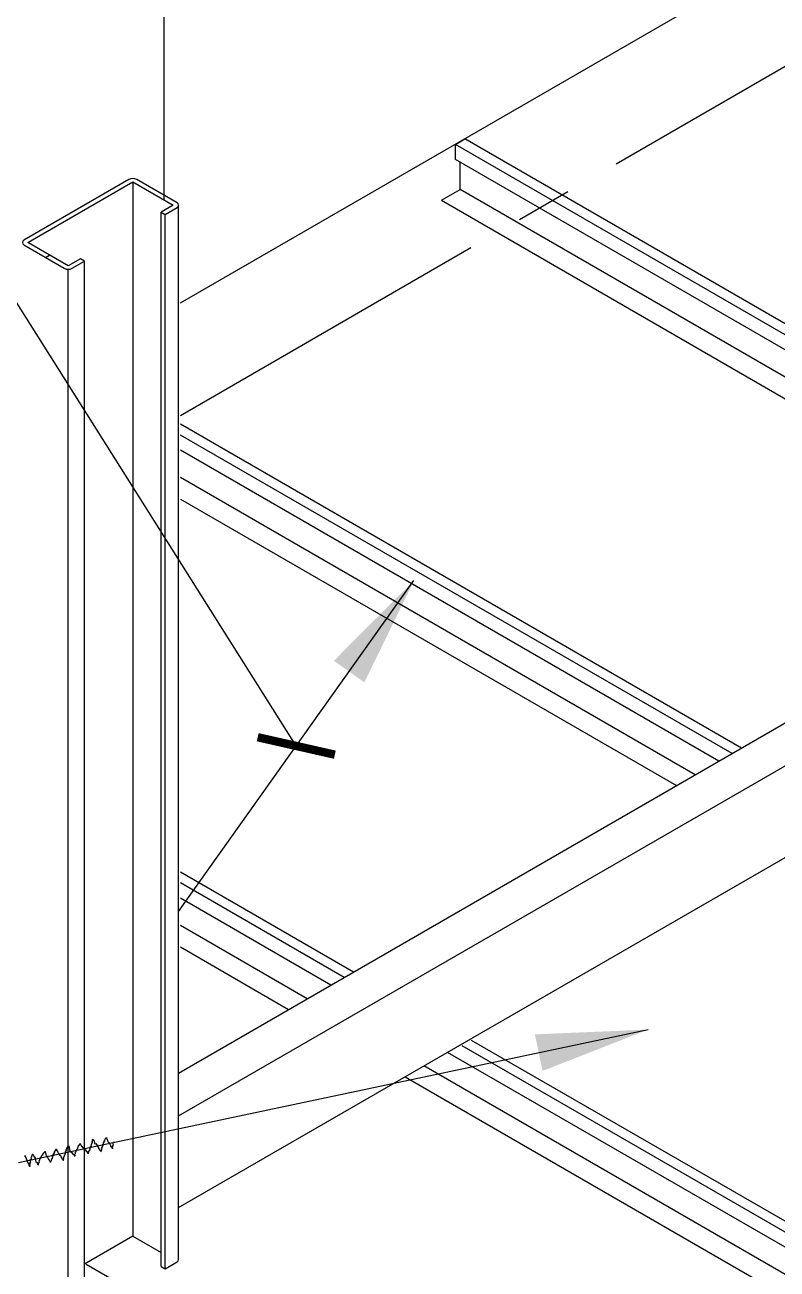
# Model space of a CAD drawing. Header units: inches. Extents: x -16404 to 14624, y -1591 to 16152.
# Drawn here: x -15682.6 to -15642.2, y 2006.3 to 2073.1 of the extents above; entities that cross this region are included whole.
import ezdxf

# ---------------------------------------------------------------- set-up
doc = ezdxf.new("R2010")
doc.units = ezdxf.units.IN
doc.header["$LTSCALE"] = 24
doc.header["$MEASUREMENT"] = 0
doc.linetypes.add('CENTER2', pattern=[1.125, 0.75, -0.125, 0.125, -0.125])
doc.layers.get('0').update_dxf_attribs({"linetype": 'CONTINUOUS'})
for name, color, linetype in [('S-ANNO-DIMS', 2, 'CONTINUOUS'), ('S-ARCH', 1, 'CONTINUOUS'), ('S-GRID', 1, 'CENTER2')]:
    doc.layers.add(name, color=color, linetype=linetype)
doc.styles.add('Arial', font='arial.ttf', dxfattribs={"width": 0.85})
doc.dimstyles.new('DIM-24', dxfattribs={"dimscale": 24, "dimtxt": 0.09375, "dimasz": 0.109375, "dimexe": 0.0625, "dimexo": 0.0625, "dimgap": 0.0625, "dimtad": 1, "dimdec": 4, "dimzin": 11, "dimdsep": 46, "dimlunit": 4, "dimtxsty": 'Arial', "dimblk": 'ARCHTICK', "dimcen": 0.125, "dimclrd": 256, "dimclre": 256, "dimclrt": 4, "dimadec": 0, "dimazin": 0, "dimtfac": 0.75, "dimtdec": 4, "dimtofl": 0, "dimtmove": 0, "dimatfit": 3, "dimldrblk": 'ARCHTICK', "dimfxl": 1, "dimfrac": 1, "dimtolj": 1, "dimtzin": 11, "dimarcsym": 0})

# ---------------------------------------------------------------- blocks, each defined once
blk = doc.blocks.new('ST-ARROW')
blk.add_solid([(-1, -0.167), (-1, 0.167), (0, 0)])
blk = doc.blocks.new('_ARCHTICK')
at = {"color": 0, "linetype": 'ByBlock', "const_width": 0.15}
blk.add_lwpolyline([(-0.5, -0.5), (0.5, 0.5)], dxfattribs=at)

msp = doc.modelspace()

# ---------------------------------------------------------------- linework, layer by layer
at = {"layer": 'S-ARCH'}
for p, q in [((-15674.23426, 2058.16483), (-15599.36235, 2101.39214)), ((-15659.48193, 2066.65936), (-15658.98193, 2066.94803)), ((-15623.26872, 2046.329), (-15658.98193, 2066.94803)), ((-15659.48193, 2065.84686), (-15659.48193, 2066.65936)), ((-15623.76872, 2046.04033), (-15659.48193, 2066.65936)), ((-15624.47237, 2045.63408), (-15659.48193, 2065.84686)), ((-15659.23193, 2064.23671), (-15659.23193, 2065.70252)), ((-15676.78326, 2064.64209), (-15676.78326, 2008.09929)), ((-15660.23193, 2063.65936), (-15659.23193, 2064.23671)), ((-15625.7418, 2044.90117), (-15659.23193, 2064.23671)), ((-15660.23193, 2063.65936), (-15626.7418, 2044.32382)), ((-15675.26771, 2006.47429), (-15675.26771, 2063.01709)), ((-15675.05121, 2006.34929), (-15675.05121, 2062.89209)), ((-15674.32952, 2006.84929), (-15674.32952, 2063.39209)), ((-15681.4645, 2060.5948), (-15681.248, 2060.7198)), ((-15679.38133, 2003.84929), (-15679.38133, 2060.39209)), ((-15680.24736, 2003.41628), (-15680.24736, 2059.95907)), ((-15674.32952, 2016.84904), (-15599.45761, 2060.07635)), ((-15674.32952, 2014.55328), (-15599.45761, 2057.7806)), ((-15674.32952, 2009.63253), (-15599.45761, 2052.85985)), ((-15644.1455, 2034.27579), (-15674.23426, 2051.64754)), ((-15644.6455, 2033.98711), (-15674.23426, 2051.07019)), ((-15645.34915, 2033.58086), (-15674.23426, 2050.25769)), ((-15646.61858, 2032.84795), (-15674.23426, 2048.79187)), ((-15674.23426, 2047.63717), (-15647.61858, 2032.2706)), ((-15664.95535, 2022.26121), (-15674.23426, 2027.61839)), ((-15665.45535, 2021.97254), (-15674.23426, 2027.04104)), ((-15666.159, 2021.56629), (-15674.23426, 2026.22854)), ((-15667.42843, 2020.83338), (-15674.23426, 2024.76273)), ((-15674.23426, 2023.60803), (-15668.42843, 2020.25603)), ((-15623.55282, 1997.7801), (-15659.11041, 2018.30929)), ((-15623.05282, 1998.06878), (-15658.61041, 2018.59796)), ((-15624.25646, 1997.37385), (-15659.90932, 2017.95804)), ((-15625.52589, 1996.64094), (-15661.17875, 2017.22513)), ((-15662.17875, 2016.64778), (-15626.52589, 1996.06359)), ((-15676.78326, 2008.09929), (-15679.38133, 2006.59929)), ((-15676.78326, 2008.09929), (-15675.26771, 2007.22429)), ((-15643.79633, 1986.09251), (-15679.28607, 2006.58252)), ((-15675.26771, 2006.47429), (-15675.05121, 2006.34929)), ((-15675.05121, 2006.34929), (-15674.40169, 2006.72429))]:
    msp.add_line(p, q, dxfattribs=at)
at = {"layer": 'S-ARCH', "color": 2}
for p, q in [((-15675.11122, 2063.67673), (-15675.11122, 2082.30292)), ((-15674.32952, 2025.51244), (-15661.70415, 2043.27023)), ((-15682.91462, 2012.04822), (-15649.14173, 2019.1801))]:
    msp.add_line(p, q, dxfattribs=at)
at = {"layer": 'S-ARCH'}
msp.add_lwpolyline([(-15682.62893, 2061.51709, 0.57735027), (-15682.62893, 2061.26709), (-15680.46386, 2060.01709, 0.26794919), (-15680.03085, 2060.01709), (-15679.38133, 2060.39209), (-15679.59784, 2060.51709), (-15680.24736, 2060.14209), (-15682.41242, 2061.39209), (-15676.78326, 2064.64209), (-15674.61819, 2063.39209), (-15675.26771, 2063.01709), (-15675.05121, 2062.89209), (-15674.40169, 2063.26709, 0.57735027), (-15674.40169, 2063.51709), (-15676.56675, 2064.76709, 0.26794919), (-15676.99976, 2064.76709)], format="xyb", close=True, dxfattribs=at)
at = {"layer": 'S-ARCH', "color": 2}
msp.add_lwpolyline([(-15682.5862, 2012.38575), (-15682.56147, 2012.39097), (-15682.5667, 2012.41571), (-15682.5458, 2012.31677), (-15682.52107, 2012.32199), (-15682.49496, 2012.19831), (-15682.47022, 2012.20353), (-15682.43888, 2012.05512), (-15682.41415, 2012.06034), (-15682.39848, 2011.98613), (-15682.37375, 2011.99136), (-15682.34764, 2011.86768), (-15682.32291, 2011.8729), (-15682.31768, 2011.84816), (-15682.29295, 2011.85339), (-15682.31385, 2011.95233), (-15682.28912, 2011.95755), (-15682.30479, 2012.03176), (-15682.28006, 2012.03698), (-15682.28528, 2012.06172), (-15682.26055, 2012.06694), (-15682.29189, 2012.21535), (-15682.2177, 2012.23102), (-15682.23337, 2012.30523), (-15682.20865, 2012.31045), (-15682.21909, 2012.35992), (-15682.19436, 2012.36514), (-15682.20481, 2012.41461), (-15682.18008, 2012.41983), (-15682.1853, 2012.44457), (-15682.16057, 2012.44979), (-15682.17102, 2012.49926), (-15682.14629, 2012.50449), (-15682.13584, 2012.45501), (-15682.11111, 2012.46024), (-15682.09022, 2012.36129), (-15682.06549, 2012.36652), (-15682.05504, 2012.31705), (-15682.03031, 2012.32227), (-15681.97808, 2012.07491), (-15681.92862, 2012.08536), (-15681.9025, 2011.96168), (-15681.87777, 2011.9669), (-15681.86732, 2011.91743), (-15681.8426, 2011.92265), (-15681.85304, 2011.97212), (-15681.82831, 2011.97735), (-15681.83876, 2012.02682), (-15681.81403, 2012.03204), (-15681.81925, 2012.05678), (-15681.79452, 2012.062), (-15681.81019, 2012.1362), (-15681.78546, 2012.14142), (-15681.79069, 2012.16616), (-15681.76596, 2012.17138), (-15681.7764, 2012.22085), (-15681.75167, 2012.22608), (-15681.7569, 2012.25081), (-15681.73217, 2012.25603), (-15681.73739, 2012.28077), (-15681.71266, 2012.28599), (-15681.72311, 2012.33546), (-15681.67365, 2012.34591), (-15681.6841, 2012.39538), (-15681.65937, 2012.4006), (-15681.66459, 2012.42534), (-15681.63986, 2012.43056), (-15681.64508, 2012.45529), (-15681.59562, 2012.46574), (-15681.60607, 2012.51521), (-15681.58134, 2012.52043), (-15681.58656, 2012.54517), (-15681.56184, 2012.55039), (-15681.56706, 2012.57512), (-15681.5176, 2012.58557), (-15681.52282, 2012.6103), (-15681.49809, 2012.61553), (-15681.50332, 2012.64026), (-15681.47858, 2012.64549), (-15681.42635, 2012.39813), (-15681.40162, 2012.40335), (-15681.39117, 2012.35388), (-15681.36645, 2012.3591), (-15681.34555, 2012.26016), (-15681.32082, 2012.26538), (-15681.31037, 2012.21591), (-15681.28564, 2012.22113), (-15681.26997, 2012.14693), (-15681.24524, 2012.15215), (-15681.22957, 2012.07794), (-15681.20484, 2012.08316), (-15681.19962, 2012.05843), (-15681.20484, 2012.08316), (-15681.18012, 2012.08839), (-15681.18534, 2012.11312), (-15681.16061, 2012.11835), (-15681.16583, 2012.14308), (-15681.1411, 2012.1483), (-15681.15155, 2012.19778), (-15681.12682, 2012.203), (-15681.13727, 2012.25247), (-15681.08781, 2012.26291), (-15681.09825, 2012.31238), (-15681.07352, 2012.31761), (-15681.08919, 2012.39181), (-15681.03973, 2012.40226), (-15681.05541, 2012.47646), (-15681.03067, 2012.48169), (-15681.0359, 2012.50642), (-15681.01117, 2012.51164), (-15681.02162, 2012.56112), (-15680.97216, 2012.57156), (-15680.98783, 2012.64577), (-15680.93837, 2012.65621), (-15680.94881, 2012.70568), (-15680.89935, 2012.71613), (-15680.9098, 2012.7656), (-15680.88507, 2012.77082), (-15680.86418, 2012.67188), (-15680.83945, 2012.6771), (-15680.829, 2012.62763), (-15680.80427, 2012.63285), (-15680.78338, 2012.53391), (-15680.75865, 2012.53913), (-15680.7482, 2012.48966), (-15680.72347, 2012.49488), (-15680.71302, 2012.44541), (-15680.68829, 2012.45063), (-15680.67785, 2012.40116), (-15680.65312, 2012.40638), (-15680.63222, 2012.30744), (-15680.60749, 2012.31267), (-15680.59182, 2012.23846), (-15680.56709, 2012.24368), (-15680.56187, 2012.21894), (-15680.53714, 2012.22417), (-15680.52147, 2012.14996), (-15680.52669, 2012.1747), (-15680.50196, 2012.17992), (-15680.51241, 2012.22939), (-15680.48768, 2012.23461), (-15680.50335, 2012.30882), (-15680.47862, 2012.31404), (-15680.48384, 2012.33878), (-15680.45912, 2012.344), (-15680.46956, 2012.39347), (-15680.44483, 2012.39869), (-15680.45528, 2012.44816), (-15680.40582, 2012.45861), (-15680.41627, 2012.50808), (-15680.39154, 2012.5133), (-15680.40198, 2012.56277), (-15680.37725, 2012.56799), (-15680.39292, 2012.6422), (-15680.36819, 2012.64742), (-15680.37342, 2012.67216), (-15680.34869, 2012.67738), (-15680.35913, 2012.72685), (-15680.33441, 2012.73207), (-15680.33963, 2012.75681), (-15680.3149, 2012.76203), (-15680.33057, 2012.83624), (-15680.28111, 2012.84668), (-15680.28633, 2012.87142), (-15680.2616, 2012.87664), (-15680.26683, 2012.90138), (-15680.2421, 2012.9066), (-15680.24732, 2012.93133), (-15680.22259, 2012.93656), (-15680.16513, 2012.66446), (-15680.1404, 2012.66969), (-15680.13518, 2012.64495), (-15680.11045, 2012.65017), (-15680.1, 2012.6007), (-15680.07527, 2012.60592), (-15680.07005, 2012.58119), (-15680.04532, 2012.58641), (-15680.03487, 2012.53694), (-15680.01014, 2012.54216), (-15679.9997, 2012.49269), (-15679.97497, 2012.49791), (-15679.96974, 2012.47318), (-15679.94501, 2012.4784), (-15679.92934, 2012.40419), (-15679.87988, 2012.41464), (-15679.89555, 2012.48884), (-15679.87082, 2012.49407), (-15679.87605, 2012.5188), (-15679.85132, 2012.52402), (-15679.86699, 2012.59823), (-15679.84226, 2012.60345), (-15679.84748, 2012.62819), (-15679.82275, 2012.63341), (-15679.8332, 2012.68288), (-15679.78374, 2012.69333), (-15679.79419, 2012.7428), (-15679.76946, 2012.74802), (-15679.77468, 2012.77275), (-15679.74995, 2012.77798), (-15679.75517, 2012.80271), (-15679.73044, 2012.80794), (-15679.74089, 2012.85741), (-15679.71616, 2012.86263), (-15679.72138, 2012.88736), (-15679.69665, 2012.89259), (-15679.7071, 2012.94206), (-15679.68237, 2012.94728), (-15679.6876, 2012.97201), (-15679.63813, 2012.98246), (-15679.64858, 2013.03193), (-15679.59912, 2013.04238), (-15679.60435, 2013.06711), (-15679.58868, 2012.9929), (-15679.56394, 2012.99813), (-15679.54827, 2012.92392), (-15679.52355, 2012.92914), (-15679.51832, 2012.90441), (-15679.49359, 2012.90963), (-15679.48315, 2012.86016), (-15679.45842, 2012.86538), (-15679.44797, 2012.81591), (-15679.42324, 2012.82113), (-15679.41279, 2012.77166), (-15679.38806, 2012.77688), (-15679.38284, 2012.75215), (-15679.35811, 2012.75737), (-15679.35289, 2012.73263), (-15679.32816, 2012.73786), (-15679.31771, 2012.68839), (-15679.29298, 2012.69361), (-15679.28253, 2012.64414), (-15679.2578, 2012.64936), (-15679.25258, 2012.62462), (-15679.22785, 2012.62984), (-15679.21218, 2012.55564), (-15679.18745, 2012.56086), (-15679.177, 2012.51139), (-15679.18223, 2012.53612), (-15679.1575, 2012.54135), (-15679.17317, 2012.61555), (-15679.12371, 2012.626), (-15679.13415, 2012.67547), (-15679.10943, 2012.68069), (-15679.11465, 2012.70543), (-15679.06519, 2012.71587), (-15679.08086, 2012.79008), (-15679.05613, 2012.7953), (-15679.06658, 2012.84477), (-15679.04184, 2012.84999), (-15679.05229, 2012.89946), (-15679.00283, 2012.90991), (-15679.0185, 2012.98412), (-15678.99377, 2012.98934), (-15679.00422, 2013.03881), (-15678.97949, 2013.04403), (-15678.98471, 2013.06877), (-15678.95998, 2013.07399), (-15678.97043, 2013.12346), (-15678.9457, 2013.12868), (-15678.96137, 2013.20289), (-15678.93664, 2013.20811), (-15678.95231, 2013.28232), (-15678.90285, 2013.29276), (-15678.89241, 2013.24329), (-15678.86768, 2013.24851), (-15678.82589, 2013.05063), (-15678.7517, 2013.0663), (-15678.74125, 2013.01683), (-15678.71652, 2013.02205), (-15678.7113, 2012.99731), (-15678.68657, 2013.00253), (-15678.66045, 2012.87886), (-15678.63572, 2012.88408), (-15678.61483, 2012.78514), (-15678.5901, 2012.79036), (-15678.57443, 2012.71615), (-15678.5497, 2012.72137), (-15678.54448, 2012.69664), (-15678.51975, 2012.70186), (-15678.50408, 2012.62765), (-15678.47934, 2012.63288), (-15678.49502, 2012.70708), (-15678.44556, 2012.71753), (-15678.46123, 2012.79173), (-15678.4365, 2012.79696), (-15678.44694, 2012.84643), (-15678.42221, 2012.85165), (-15678.43266, 2012.90112), (-15678.3832, 2012.91157), (-15678.39365, 2012.96104), (-15678.36892, 2012.96626), (-15678.38459, 2013.04046), (-15678.35986, 2013.04569), (-15678.36508, 2013.07042), (-15678.34035, 2013.07564), (-15678.3508, 2013.12512), (-15678.32607, 2013.13034), (-15678.33129, 2013.15507), (-15678.30656, 2013.1603), (-15678.31701, 2013.20977), (-15678.26755, 2013.22021), (-15678.278, 2013.26968), (-15678.25327, 2013.2749), (-15678.26372, 2013.32438), (-15678.23898, 2013.3296), (-15678.24421, 2013.35433), (-15678.19475, 2013.36478), (-15678.19997, 2013.38951), (-15678.17908, 2013.29057), (-15678.15435, 2013.29579), (-15678.12301, 2013.14738), (-15678.09828, 2013.1526), (-15678.09305, 2013.12787), (-15678.06832, 2013.13309), (-15678.05788, 2013.08362), (-15678.03315, 2013.08884), (-15678.01748, 2013.01463), (-15677.99275, 2013.01986), (-15677.96663, 2012.89618), (-15677.9419, 2012.9014), (-15677.93668, 2012.87667), (-15677.91195, 2012.88189), (-15677.89628, 2012.80768), (-15677.87155, 2012.8129), (-15677.86632, 2012.78817), (-15677.882, 2012.86237), (-15677.85727, 2012.8676), (-15677.86771, 2012.91707), (-15677.84298, 2012.92229), (-15677.85343, 2012.97176), (-15677.8287, 2012.97698), (-15677.86004, 2013.1254), (-15677.78585, 2013.14106), (-15677.78875, 2013.1548)], dxfattribs=at)
at = {"layer": 'S-ARCH'}
msp.add_arc((-15674.47386, 2006.84929), 0.14434, 300, 0, dxfattribs=at)
at = {"layer": 'S-GRID', "color": 1}
msp.add_line((-15674.23426, 2052.12368), (-15599.36235, 2095.35099), dxfattribs=at)

# ---------------------------------------------------------------- block references
at = {"layer": 'S-ARCH', "color": 2}
for p, xscale, yscale, zscale, rotation in [((-15661.70415, 2043.27023), 5.999999999999939, 5.999999999999939, 5.999999999999939, 54.58805902303717), ((-15649.14173, 2019.1801), 5.999999999999591, 5.999999999999591, 5.999999999999591, 11.92406906635958)]:
    msp.add_blockref('ST-ARROW', p, dxfattribs=dict(at, xscale=xscale, yscale=yscale, zscale=zscale, rotation=rotation))

# ---------------------------------------------------------------- leaders
at = {"layer": 'S-ANNO-DIMS'}
msp.add_leader([(-15668.01683, 2034.39133), (-15699.02525, 2083.55034), (-15702.75443, 2083.55034)], dimstyle='DIM-24', override={"dimasz": 0.125}, dxfattribs=at)

doc.saveas('drawing.dxf')
